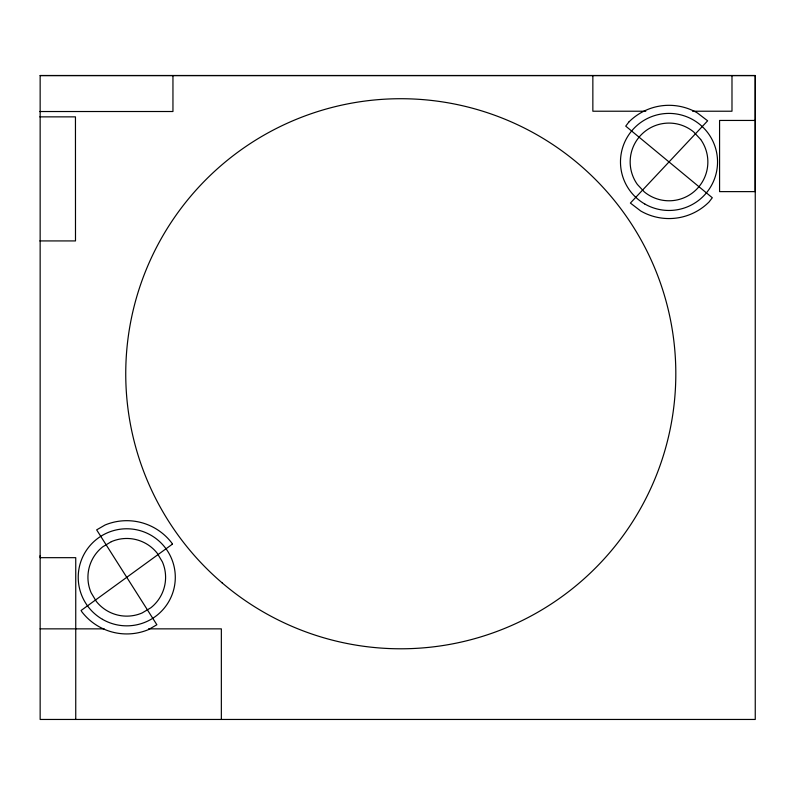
<?xml version="1.0" encoding="UTF-8"?>
<svg xmlns="http://www.w3.org/2000/svg" width="795" height="795" viewBox="0 0 795 795"><rect width="100%" height="100%" fill="white"/><g stroke="black" fill="none" stroke-linecap="round" stroke-linejoin="round"><path stroke-width="1.19" d="M755.17 120.443L719.574 120.443L719.574 191.625L755.17 191.625L755.25 75.545L40.148 75.545L40.148 557.673L75.744 557.673L75.744 719.455M40.148 75.545L755.25 75.545L755.25 719.455L40.148 719.455L40.148 555.685M645.798 111.221L592.851 111.221L592.851 75.634M692.584 111.221L731.986 111.221L731.986 75.634M39.75 111.529L172.952 111.509L172.952 75.913M39.859 116.865L75.455 116.865L75.495 240.925L39.899 240.925M40.148 628.855L104.125 628.855M148.546 628.855L221.348 628.855L221.348 719.455M628.974 121.893L625.725 126.127L712.3 197.746L709.051 201.98A56.624 56.624 0 0 1 640.7 210.973L630.395 203.063L707.639 120.81L697.324 112.9A56.624 56.624 0 0 0 628.974 121.893M172.426 544.128L81.09 610.49L81.855 611.812A56.624 56.624 0 0 0 148.466 629.61L156.863 624.751L96.652 529.868L105.059 525.008A56.624 56.624 0 0 1 171.66 542.806L172.426 544.128M111.35 541.663L102.654 546.871A38.826 38.826 0 0 0 91.117 592.712L96.324 601.418A38.826 38.826 0 0 0 142.166 612.945L150.871 607.748A38.826 38.826 0 0 0 162.399 561.896L157.201 553.201A38.826 38.826 0 0 0 111.35 541.663M700.663 139.443L693.767 132.02A38.826 38.826 0 0 0 637.361 184.43L644.258 191.853A38.826 38.826 0 0 0 700.663 139.443M644.745 203.967A48.535 48.535 0 0 0 717.547 161.942A48.535 48.535 0 0 0 644.745 119.906A48.535 48.535 0 0 0 644.745 203.967M222.143 582.884A275.04 275.04 0 0 0 671.209 423.884A275.04 275.04 0 0 0 308.977 114.49A275.04 275.04 0 0 0 222.143 582.884M102.495 619.345A48.535 48.535 0 0 0 175.298 577.309A48.535 48.535 0 0 0 102.495 535.274A48.535 48.535 0 0 0 102.495 619.345"/></g></svg>
